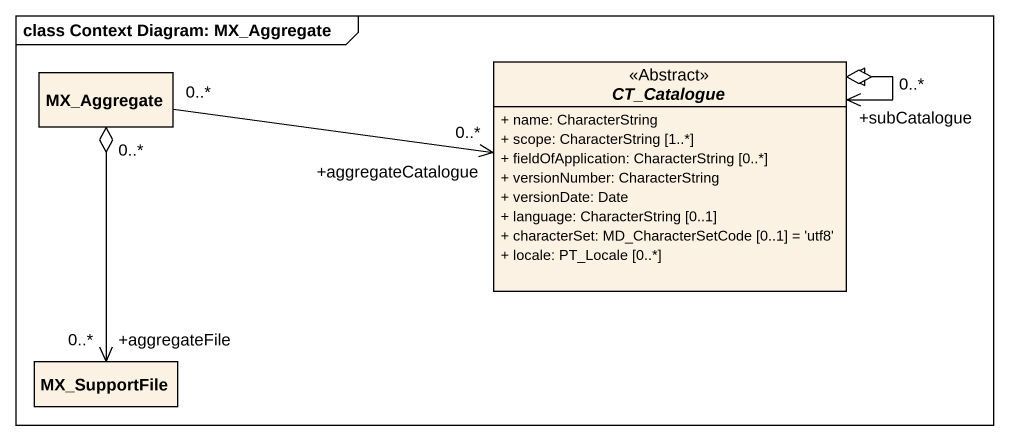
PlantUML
@startuml
mainframe class Context Diagram: MX_Aggregate
hide circle
hide empty members
skinparam classAttributeIconSize 0
class MX_Aggregate
abstract class CT_Catalogue <<Abstract>> {
  + name: CharacterString
  + scope: CharacterString [1..*]
  + fieldOfApplication: CharacterString [0..*]
  + versionNumber: CharacterString
  + versionDate: Date
  + language: CharacterString [0..1]
  + characterSet: MD_CharacterSetCode [0..1] = 'utf8'
  + locale: PT_Locale [0..*]
}
class MX_SupportFile
MX_Aggregate "0..*" -right-> "+aggregateCatalogue\n0..*" CT_Catalogue
MX_Aggregate "0..*" o--> "+aggregateFile\n0..*" MX_SupportFile
CT_Catalogue --|> CT_Catalogue
CT_Catalogue "+subCatalogue\n0..*" <--o CT_Catalogue
@enduml
